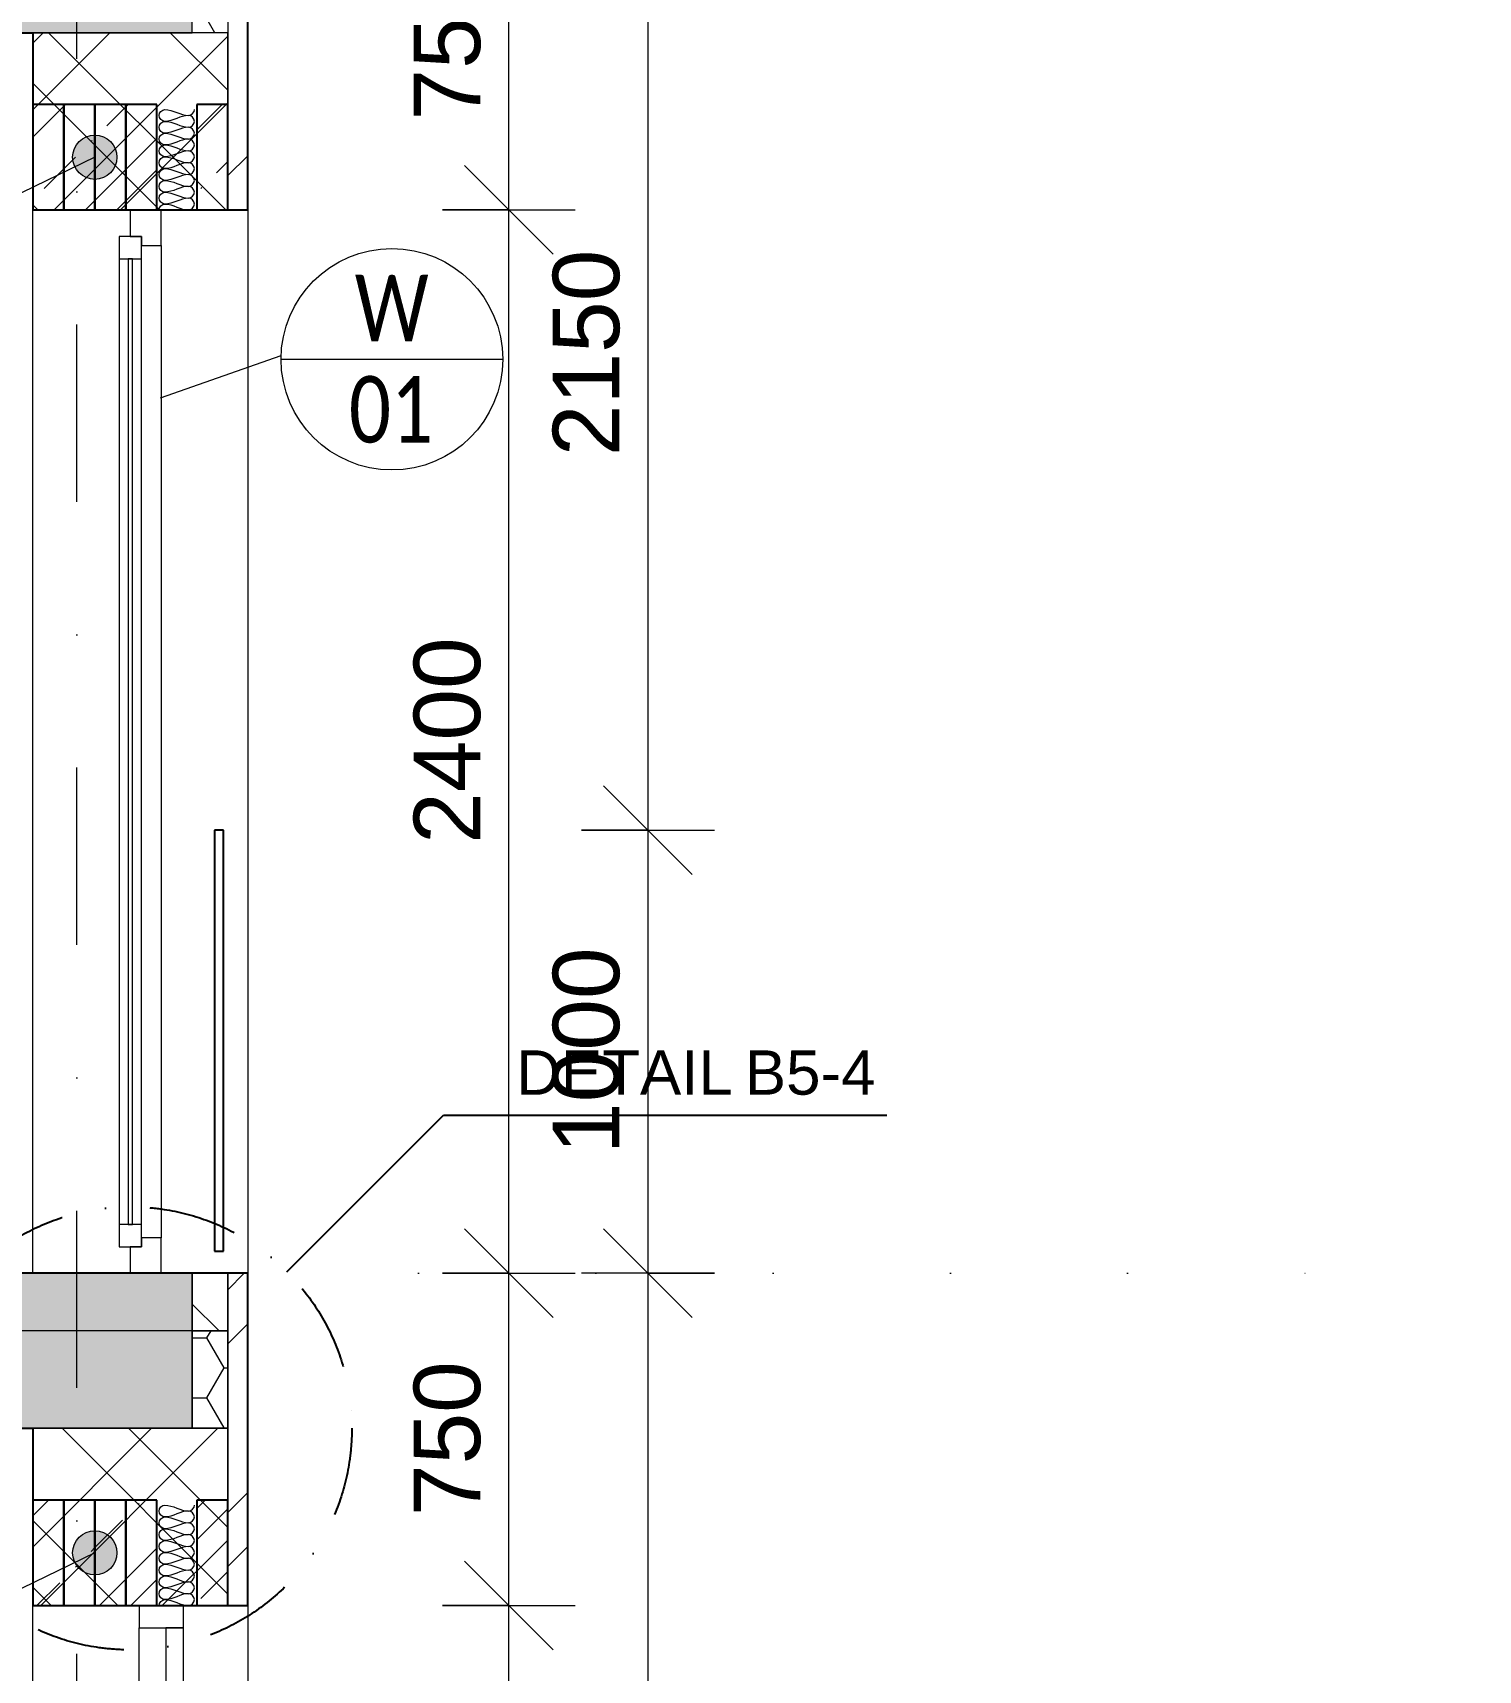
# Model space of a CAD drawing. Header units: millimetres. Extents: x 51291 to 245431, y -8645 to 72638.
# Drawn here: x 68730 to 71991, y 3754 to 7450 of the extents above; entities that cross this region are included whole.
import ezdxf

# ---------------------------------------------------------------- set-up
doc = ezdxf.new("R2010")
doc.units = ezdxf.units.MM
for name, pattern in [('HA_DashDot_10mm-S3mm', [1000, 400, -300, 0, -300]), ('HA_DashDot_4mm-S1mm', [400, 200, -100, 0, -100]), ('HA_Dot-S4mm', [400, 0, -400])]:
    doc.linetypes.add(name, pattern=pattern)
for name, color, linetype, lineweight in [('A-____-____-DIMS', 9, 'Continuous', 5), ('A-____-____-DIMS-100', 9, 'Continuous', 5), ('A-DETL-____-OTLN', 9, 'Continuous', 25), ('A-DOOR-____-MCUT', 9, 'Continuous', 9), ('A-DOOR-____-OTLN', 9, 'Continuous', 9), ('A-DOOR-FRAM-MCUT', 9, 'Continuous', 9), ('A-DOOR-FRAM-OTLN', 9, 'Continuous', 9), ('A-FLOR-____-MCUT', 9, 'Continuous', 25), ('A-FLOR-____-OTLN', 9, 'Continuous', 9), ('A-FLOR-____-OVHD', 9, 'HA_DashDot_4mm-S1mm', 25), ('A-FLOR-____-PATT', 9, 'Continuous', 25), ('A-FLOR-HRAL-MCUT', 9, 'Continuous', 25), ('A-FLOR-HRAL-OTLN', 9, 'Continuous', 9), ('A-FLOR-LEVL-OTLN', 9, 'Continuous', 9), ('A-GENM-____-IDEN', 9, 'Continuous', 9), ('A-GENM-____-MCUT', 9, 'Continuous', 25), ('A-GENM-____-OTLN', 9, 'Continuous', 9), ('A-GLAZ-____-IDEN', 9, 'Continuous', 9), ('A-GLAZ-____-MCUT', 9, 'Continuous', 5), ('A-GLAZ-____-OTLN', 9, 'Continuous', 5), ('A-WALL-____-MCUT', 9, 'Continuous', 25), ('A-WALL-____-OTLN', 9, 'Continuous', 9), ('A-WALL-____-PATT', 9, 'Continuous', 25), ('G-____-____-TEXT', 9, 'Continuous', 5), ('S-GRID-____-OTLN', 9, 'Continuous', 5)]:
    doc.layers.add(name, color=color, linetype=linetype, lineweight=lineweight)
doc.styles.add('Arial_1', font='arial.ttf', dxfattribs={"height": 150})
doc.styles.add('Arial_2', font='arial.ttf', dxfattribs={"height": 100})
doc.styles.add('Calibri', font='calibri.ttf', dxfattribs={"width": 0.8, "height": 150})
doc.dimstyles.new('Inner_Dimensions', dxfattribs={"dimscale": 304.8, "dimtxt": 153.03891, "dimasz": 0.656168, "dimexe": 0.492126, "dimexo": 0.0625, "dimgap": 0.065617, "dimtad": 1, "dimdec": 0, "dimzin": 0, "dimdsep": 46, "dimtxsty": 'Arial_1', "dimblk1": 'OBLIQUE', "dimblk2": 'OBLIQUE', "dimsah": 1, "dimcen": 0.09, "dimdle": 0.492126, "dimazin": 0, "dimtfac": 1, "dimtdec": 4, "dimtix": 1, "dimtmove": 0, "dimatfit": 3, "dimfxl": 0.492126, "dimfxlon": 1, "dimtvp": 1, "dimtolj": 1, "dimtzin": 0, "dimlwd": 9, "dimlwe": 9, "dimarcsym": 2})
pattern_1 = [(45, (61896.3, 1865.4), (-212.132, 212.132), []), (45, (62046.3, 1865.4), (-212.132, 212.132), []), (315, (61896.3, 1865.4), (212.132, 212.132), []), (315, (62046.3, 1865.4), (212.132, 212.132), [])]
pattern_2 = [(0, (61896.31, 1865.4), (117.187, 67.658), [78.125, -156.25]), (120, (61896.31, 1865.4), (-117.18705, 67.6579), [78.125, -156.25]), (60, (61896.31, 1865.4), (0.00045, 135.3168), [0, -156.25, 78.125, 0])]
pattern_3 = [(45, (61896.3, 1865.4), (-176.777, 176.777), []), (45, (61967.02, 1865.4), (-176.777, 176.777), []), (45, (62108.44, 1865.4), (-106.066, 247.4874), [100, -50, 3.353, -46.647])]

# ---------------------------------------------------------------- blocks, each defined once
blk = doc.blocks.new('HA_WD_SinglePanel - 1000x2400-1653873-ŘEZ 4-4 OBJEKT D')
at = {"layer": 'A-GLAZ-____-MCUT', "color": 50}
for p, q in [((68949.9, 7050), (68949.9, 6990)), ((69019.9, 7050), (68949.9, 7050)), ((69019.9, 6970), (69019.9, 7050)), ((68974.9, 6990), (68924.9, 6990)), ((68924.9, 6990), (68924.9, 6940)), ((68949.9, 6990), (68974.9, 6990)), ((68974.9, 6940), (68974.9, 6990)), ((68974.9, 6990), (68974.9, 6970)), ((68974.9, 6970), (69019.9, 6970)), ((68924.9, 6940), (68974.9, 6940)), ((68954.9, 6940), (68944.9, 6940)), ((68944.9, 6940), (68944.9, 4760)), ((68954.9, 4760), (68954.9, 6940)), ((68974.9, 4760), (68924.9, 4760)), ((68924.9, 4760), (68924.9, 4710)), ((68944.9, 4760), (68954.9, 4760)), ((68974.9, 4710), (68974.9, 4760)), ((68924.9, 4710), (68974.9, 4710)), ((68949.9, 4710), (68949.9, 4650)), ((68974.9, 4710), (68949.9, 4710)), ((69019.9, 4730), (68974.9, 4730)), ((68974.9, 4730), (68974.9, 4710)), ((69019.9, 4650), (69019.9, 4730)), ((68949.9, 4650), (69019.9, 4650))]:
    blk.add_line(p, q, dxfattribs=at)
at = {"layer": 'A-GLAZ-____-OTLN', "color": 50}
for p, q in [((69019.9, 6970), (69019.9, 4730)), ((68924.9, 6940), (68924.9, 4760)), ((68974.9, 4760), (68974.9, 6940))]:
    blk.add_line(p, q, dxfattribs=at)
blk = doc.blocks.new('Railing - Railing-1601524-ŘEZ 4-4 OBJEKT D')
at = {"layer": 'A-FLOR-HRAL-MCUT', "color": 10}
for p, q in [((69159.9, 5650), (69139.9, 5650)), ((69139.9, 5650), (69139.9, 4700)), ((69159.9, 4700), (69159.9, 5650)), ((69139.9, 4700), (69159.9, 4700))]:
    blk.add_line(p, q, dxfattribs=at)
blk = doc.blocks.new('HA_DR_Single_Swing_Solid_ButtFrame - In_FAS_900x2350_Unik-1894043-ŘEZ 4-4 OBJEKT D')
at = {"layer": 'A-DOOR-____-MCUT', "color": 250}
for p, q in [((69069.9, 3850), (69029.9, 3850)), ((69029.9, 3850), (69029.9, 1500)), ((69069.9, 1500), (69069.9, 3850)), ((69029.9, 1500), (69049.9, 1500))]:
    blk.add_line(p, q, dxfattribs=at)
at = {"layer": 'A-DOOR-____-OTLN', "color": 250}
for p, q in [((69021.9, 2240), (69021.9, 2470)), ((69021.9, 2470), (69029.9, 2470)), ((69069.9, 2470), (69077.9, 2470)), ((69077.9, 2470), (69077.9, 2240)), ((69021.9, 2407.5), (68979.9, 2407.5)), ((69119.9, 2407.5), (69077.9, 2407.5)), ((68979.9, 2392.5), (69021.9, 2392.5)), ((69077.9, 2392.5), (69119.9, 2392.5)), ((69021.9, 2240), (69029.9, 2240)), ((69069.9, 2240), (69077.9, 2240))]:
    blk.add_line(p, q, dxfattribs=at)
for centre, start, end in [((68979.9, 2400), 0, 180), ((69119.9, 2400), 0, 180), ((68979.9, 2400), 180, 0), ((69119.9, 2400), 180, 0)]:
    blk.add_arc(centre, 7.5, start, end, dxfattribs=at)
for points, knots in [([(68973.4, 2403.7), (68973.5, 2404), (68973.8, 2404.4), (68974.2, 2404.9), (68974.7, 2405.4), (68975.3, 2406), (68975.8, 2406.3), (68976.1, 2406.5)], [0.1666667, 0.1666667, 0.1666667, 0.1666667, 0.2083333, 0.2291667, 0.25, 0.2916667, 0.3333333, 0.3333333, 0.3333333, 0.3333333]), ([(68985.2, 2405.3), (68985.3, 2405.2), (68985.5, 2404.9), (68985.9, 2404.4), (68986.4, 2403.8), (68986.8, 2402.9), (68987.2, 2401.6), (68987.4, 2400.7), (68987.4, 2400)], [0.75, 0.75, 0.75, 0.75, 0.7708333, 0.7916667, 0.8333333, 0.875, 0.9166667, 1, 1, 1, 1]), ([(69112.4, 2400), (69112.4, 2400.7), (69112.5, 2401.6), (69112.9, 2402.9), (69113.3, 2403.8), (69113.8, 2404.4), (69114.2, 2404.9), (69114.4, 2405.2), (69114.6, 2405.3)], [0, 0, 0, 0, 0.0833333, 0.125, 0.1666667, 0.2083333, 0.2291667, 0.25, 0.25, 0.25, 0.25]), ([(69123.6, 2406.5), (69123.8, 2406.4), (69124, 2406.2), (69124.6, 2405.9), (69125.1, 2405.4), (69125.5, 2404.9), (69125.9, 2404.4), (69126.2, 2404), (69126.4, 2403.7)], [0.6666667, 0.6666667, 0.6666667, 0.6666667, 0.6875, 0.7083333, 0.75, 0.7708333, 0.7916667, 0.8333333, 0.8333333, 0.8333333, 0.8333333]), ([(68974.6, 2394.7), (68974.4, 2394.8), (68974.2, 2395.1), (68973.8, 2395.6), (68973.3, 2396.2), (68972.9, 2397.1), (68972.5, 2398.4), (68972.4, 2399.3), (68972.4, 2400)], [0.75, 0.75, 0.75, 0.75, 0.7708333, 0.7916667, 0.8333333, 0.875, 0.9166667, 1, 1, 1, 1]), ([(68987.4, 2400), (68987.4, 2399.3), (68987.2, 2398.4), (68986.8, 2397.1), (68986.4, 2396.2), (68985.9, 2395.6), (68985.5, 2395.1), (68985.1, 2394.6), (68984.4, 2394), (68983.8, 2393.6), (68983.2, 2393.3), (68982.7, 2393.1), (68982.3, 2392.9), (68981.8, 2392.8), (68981.3, 2392.6), (68980.8, 2392.6), (68980.4, 2392.5), (68979.9, 2392.5), (68979.4, 2392.5), (68978.9, 2392.6), (68978.4, 2392.6), (68977.9, 2392.8), (68977.5, 2392.9), (68977, 2393.1), (68976.5, 2393.3), (68976.3, 2393.4), (68976.1, 2393.5)], [0, 0, 0, 0, 0.0833333, 0.125, 0.1666667, 0.2083333, 0.2291667, 0.25, 0.2916667, 0.3333333, 0.3541667, 0.375, 0.3958333, 0.4166667, 0.4375, 0.4583333, 0.4791667, 0.5, 0.5208333, 0.5416667, 0.5625, 0.5833333, 0.6041667, 0.625, 0.6458333, 0.6666667, 0.6666667, 0.6666667, 0.6666667]), ([(69123.6, 2393.5), (69123.5, 2393.4), (69123.2, 2393.3), (69122.7, 2393.1), (69122.3, 2392.9), (69121.8, 2392.8), (69121.3, 2392.6), (69120.8, 2392.6), (69120.4, 2392.5), (69119.9, 2392.5), (69119.4, 2392.5), (69118.9, 2392.6), (69118.4, 2392.6), (69117.9, 2392.8), (69117.5, 2392.9), (69117, 2393.1), (69116.5, 2393.3), (69116.1, 2393.5), (69115.7, 2393.8), (69115.2, 2394.1), (69114.7, 2394.6), (69114.2, 2395.1), (69113.8, 2395.6), (69113.3, 2396.2), (69112.9, 2397.1), (69112.5, 2398.4), (69112.4, 2399.3), (69112.4, 2400)], [0.3333333, 0.3333333, 0.3333333, 0.3333333, 0.3541667, 0.375, 0.3958333, 0.4166667, 0.4375, 0.4583333, 0.4791667, 0.5, 0.5208333, 0.5416667, 0.5625, 0.5833333, 0.6041667, 0.625, 0.6458333, 0.6666667, 0.6875, 0.7083333, 0.75, 0.7708333, 0.7916667, 0.8333333, 0.875, 0.9166667, 1, 1, 1, 1]), ([(69127.4, 2400), (69127.4, 2399.3), (69127.2, 2398.4), (69126.8, 2397.1), (69126.4, 2396.2), (69125.9, 2395.6), (69125.5, 2395.1), (69125.3, 2394.8), (69125.2, 2394.7)], [0, 0, 0, 0, 0.0833333, 0.125, 0.1666667, 0.2083333, 0.2291667, 0.25, 0.25, 0.25, 0.25])]:
    blk.add_open_spline(points, degree=3, knots=knots, dxfattribs=at)
for points in [[(68977.9, 2407.2), (68978.1, 2407.3), (68978.4, 2407.4), (68978.9, 2407.4), (68979.4, 2407.5), (68979.9, 2407.5), (68980.4, 2407.5), (68980.8, 2407.4), (68981.3, 2407.4), (68981.8, 2407.2), (68982.3, 2407.1), (68982.7, 2406.9), (68983.2, 2406.7), (68983.5, 2406.6), (68983.6, 2406.5)], [(69116.1, 2406.5), (69116.3, 2406.6), (69116.5, 2406.7), (69117, 2406.9), (69117.5, 2407.1), (69117.9, 2407.2), (69118.4, 2407.4), (69118.9, 2407.4), (69119.4, 2407.5), (69119.9, 2407.5), (69120.4, 2407.5), (69120.8, 2407.4), (69121.3, 2407.4), (69121.6, 2407.3), (69121.8, 2407.2)]]:
    blk.add_open_spline(points, degree=3, dxfattribs=at)
at = {"layer": 'A-DOOR-FRAM-MCUT', "color": 250}
for p, q in [((69069.9, 3900), (68969.9, 3900)), ((68969.9, 3900), (68969.9, 3850)), ((69069.9, 3850), (69069.9, 3900)), ((68969.9, 3850), (69069.9, 3850))]:
    blk.add_line(p, q, dxfattribs=at)
at = {"layer": 'A-DOOR-FRAM-OTLN', "color": 250}
blk.add_line((68969.9, 1500), (68969.9, 3850), dxfattribs=at)
blk = doc.blocks.new('TB_Porotherm KP7_1250mm - TB_Porotherm KP7_1250mm-1834965-ŘEZ 4-4 OBJEKT D')
at = {"layer": 'A-GENM-____-OTLN', "lineweight": 5}
h = blk.add_hatch(dxfattribs=at)
h.set_pattern_fill('FP_9', color=256, style=0, pattern_type=2)
h.set_pattern_definition(pattern_3)
h.paths.add_polyline_path([(69099.9, 3900), (69169.9, 3900), (69169.9, 4138), (69099.9, 4138)])
at = {"layer": 'A-GENM-____-MCUT', "color": 10}
for p, q in [((69169.9, 4138), (69099.9, 4138)), ((69099.9, 4138), (69099.9, 3900)), ((69169.9, 3900), (69169.9, 4138)), ((69099.9, 3900), (69169.9, 3900))]:
    blk.add_line(p, q, dxfattribs=at)
blk = doc.blocks.new('TB_Porotherm KP7_1250mm - TB_Porotherm KP7_1250mm-V6-ŘEZ 4-4 OBJEKT D')
at = {"layer": 'A-GENM-____-OTLN', "lineweight": 5}
h = blk.add_hatch(dxfattribs=at)
h.set_pattern_fill('FP_9', color=256, style=0, pattern_type=2)
h.set_pattern_definition(pattern_3)
h.paths.add_polyline_path([(68939.9, 3900), (69009.9, 3900), (69009.9, 4138), (68939.9, 4138)])
at = {"layer": 'A-GENM-____-MCUT', "color": 10}
for p, q in [((69009.9, 4138), (68939.9, 4138)), ((68939.9, 4138), (68939.9, 3900)), ((69009.9, 3900), (69009.9, 4138)), ((68939.9, 3900), (69009.9, 3900))]:
    blk.add_line(p, q, dxfattribs=at)
blk = doc.blocks.new('TB_Porotherm KP7_1250mm - TB_Porotherm KP7_1250mm-V7-ŘEZ 4-4 OBJEKT D')
at = {"layer": 'A-GENM-____-OTLN', "lineweight": 5}
h = blk.add_hatch(dxfattribs=at)
h.set_pattern_fill('FP_9', color=256, style=0, pattern_type=2)
h.set_pattern_definition(pattern_3)
h.paths.add_polyline_path([(68869.9, 3900), (68939.9, 3900), (68939.9, 4138), (68869.9, 4138)])
at = {"layer": 'A-GENM-____-MCUT', "color": 10}
for p, q in [((68939.9, 4138), (68869.9, 4138)), ((68869.9, 4138), (68869.9, 3900)), ((68939.9, 3900), (68939.9, 4138)), ((68869.9, 3900), (68939.9, 3900))]:
    blk.add_line(p, q, dxfattribs=at)
blk = doc.blocks.new('TB_Porotherm KP7_1250mm - TB_Porotherm KP7_1250mm-V8-ŘEZ 4-4 OBJEKT D')
at = {"layer": 'A-GENM-____-OTLN', "lineweight": 5}
h = blk.add_hatch(dxfattribs=at)
h.set_pattern_fill('FP_9', color=256, style=0, pattern_type=2)
h.set_pattern_definition(pattern_3)
h.paths.add_polyline_path([(68799.9, 3900), (68869.9, 3900), (68869.9, 4138), (68799.9, 4138)])
at = {"layer": 'A-GENM-____-MCUT', "color": 10}
for p, q in [((68869.9, 4138), (68799.9, 4138)), ((68799.9, 4138), (68799.9, 3900)), ((68869.9, 3900), (68869.9, 4138)), ((68799.9, 3900), (68869.9, 3900))]:
    blk.add_line(p, q, dxfattribs=at)
blk = doc.blocks.new('TB_Porotherm KP7_1250mm - TB_Porotherm KP7_1250mm-V9-ŘEZ 4-4 OBJEKT D')
at = {"layer": 'A-GENM-____-OTLN', "lineweight": 5}
h = blk.add_hatch(dxfattribs=at)
h.set_pattern_fill('FP_9', color=256, style=0, pattern_type=2)
h.set_pattern_definition(pattern_3)
h.paths.add_polyline_path([(68729.9, 3900), (68799.9, 3900), (68799.9, 4138), (68729.9, 4138)])
at = {"layer": 'A-GENM-____-MCUT', "color": 10}
for p, q in [((68799.9, 4138), (68729.9, 4138)), ((68729.9, 4138), (68729.9, 3900)), ((68799.9, 3900), (68799.9, 4138)), ((68729.9, 3900), (68799.9, 3900))]:
    blk.add_line(p, q, dxfattribs=at)
blk = doc.blocks.new('TB_Porotherm KP7_1250mm - TB_Porotherm KP7_1250mm-V15-ŘEZ 4-4 OBJEKT D')
at = {"layer": 'A-GENM-____-OTLN', "lineweight": 5}
h = blk.add_hatch(dxfattribs=at)
h.set_pattern_fill('FP_9', color=256, style=0, pattern_type=2)
h.set_pattern_definition(pattern_3)
h.paths.add_polyline_path([(68729.9, 7050), (68799.9, 7050), (68799.9, 7288), (68729.9, 7288)])
at = {"layer": 'A-GENM-____-MCUT', "color": 10}
for p, q in [((68799.9, 7288), (68729.9, 7288)), ((68729.9, 7288), (68729.9, 7050)), ((68799.9, 7050), (68799.9, 7288)), ((68729.9, 7050), (68799.9, 7050))]:
    blk.add_line(p, q, dxfattribs=at)
blk = doc.blocks.new('TB_Porotherm KP7_1250mm - TB_Porotherm KP7_1250mm-V16-ŘEZ 4-4 OBJEKT D')
at = {"layer": 'A-GENM-____-OTLN', "lineweight": 5}
h = blk.add_hatch(dxfattribs=at)
h.set_pattern_fill('FP_9', color=256, style=0, pattern_type=2)
h.set_pattern_definition(pattern_3)
h.paths.add_polyline_path([(68799.9, 7050), (68869.9, 7050), (68869.9, 7288), (68799.9, 7288)])
at = {"layer": 'A-GENM-____-MCUT', "color": 10}
for p, q in [((68869.9, 7288), (68799.9, 7288)), ((68799.9, 7288), (68799.9, 7050)), ((68869.9, 7050), (68869.9, 7288)), ((68799.9, 7050), (68869.9, 7050))]:
    blk.add_line(p, q, dxfattribs=at)
blk = doc.blocks.new('TB_Porotherm KP7_1250mm - TB_Porotherm KP7_1250mm-V17-ŘEZ 4-4 OBJEKT D')
at = {"layer": 'A-GENM-____-OTLN', "lineweight": 5}
h = blk.add_hatch(dxfattribs=at)
h.set_pattern_fill('FP_9', color=256, style=0, pattern_type=2)
h.set_pattern_definition(pattern_3)
h.paths.add_polyline_path([(68869.9, 7050), (68939.9, 7050), (68939.9, 7288), (68869.9, 7288)])
at = {"layer": 'A-GENM-____-MCUT', "color": 10}
for p, q in [((68939.9, 7288), (68869.9, 7288)), ((68869.9, 7288), (68869.9, 7050)), ((68939.9, 7050), (68939.9, 7288)), ((68869.9, 7050), (68939.9, 7050))]:
    blk.add_line(p, q, dxfattribs=at)
blk = doc.blocks.new('TB_Porotherm KP7_1250mm - TB_Porotherm KP7_1250mm-V18-ŘEZ 4-4 OBJEKT D')
at = {"layer": 'A-GENM-____-OTLN', "lineweight": 5}
h = blk.add_hatch(dxfattribs=at)
h.set_pattern_fill('FP_9', color=256, style=0, pattern_type=2)
h.set_pattern_definition(pattern_3)
h.paths.add_polyline_path([(68976.2, 7050), (69009.9, 7050), (69009.9, 7288), (68939.9, 7288), (68939.9, 7050)])
at = {"layer": 'A-GENM-____-MCUT', "color": 10}
for p, q in [((69009.9, 7288), (68939.9, 7288)), ((68939.9, 7288), (68939.9, 7050)), ((69009.9, 7050), (69009.9, 7288)), ((68939.9, 7050), (69009.9, 7050))]:
    blk.add_line(p, q, dxfattribs=at)
blk = doc.blocks.new('TB_Porotherm KP7_1250mm - TB_Porotherm KP7_1250mm-V19-ŘEZ 4-4 OBJEKT D')
at = {"layer": 'A-GENM-____-OTLN', "lineweight": 5}
h = blk.add_hatch(dxfattribs=at)
h.set_pattern_fill('FP_9', color=256, style=0, pattern_type=2)
h.set_pattern_definition(pattern_3)
h.paths.add_polyline_path([(69099.9, 7050), (69169.9, 7050), (69169.9, 7288), (69099.9, 7288)])
at = {"layer": 'A-GENM-____-MCUT', "color": 10}
for p, q in [((69169.9, 7288), (69099.9, 7288)), ((69099.9, 7288), (69099.9, 7050)), ((69169.9, 7050), (69169.9, 7288)), ((69099.9, 7050), (69169.9, 7050))]:
    blk.add_line(p, q, dxfattribs=at)
blk = doc.blocks.new('185-01_OBJEKT D_Central_rvt-1-ŘEZ 4-4 OBJEKT D')
at = {"layer": 'A-FLOR-____-PATT', "lineweight": 9}
for points in [[(68976.2, 7450), (69089.9, 7450), (69089.9, 7670), (63904.9, 7670), (63904.9, 7450), (68729.9, 7450)], [(69089.9, 4300), (69089.9, 4520), (56919.9, 4520), (56919.9, 4300), (68976.2, 4300)]]:
    blk.add_hatch(color=254, dxfattribs=at).paths.add_polyline_path(points)
at = {"layer": 'A-FLOR-____-PATT', "lineweight": 5}
h = blk.add_hatch(dxfattribs=at)
h.set_pattern_fill('FP_5', color=50, style=0, pattern_type=2)
h.set_pattern_definition(pattern_2)
h.paths.add_polyline_path([(69089.9, 7450), (69169.9, 7450), (69169.9, 7670), (69089.9, 7670)])
h = blk.add_hatch(color=7, dxfattribs=at)
h.paths.add_polyline_path([(68976.2, 4520), (69089.9, 4520), (69089.9, 4650), (64154.9, 4650), (64154.9, 4520), (68429.2, 4520)])
h.paths.add_polyline_path([(57490.1, 4520), (63904.9, 4520), (63904.9, 4650), (57222.4, 4650), (57222.4, 4520)])
h = blk.add_hatch(dxfattribs=at)
h.set_pattern_fill('FP_5', color=50, style=0, pattern_type=2)
h.set_pattern_definition(pattern_2)
h.paths.add_polyline_path([(69169.9, 4300), (69169.9, 4520), (69089.9, 4520), (69089.9, 4300)])
at = {"layer": 'A-WALL-____-PATT', "lineweight": 5}
h = blk.add_hatch(dxfattribs=at)
h.set_pattern_fill('FP_6', color=50, style=0, pattern_type=2)
h.set_pattern_definition([(45, (61896.3, 1865.4), (-251.447, 251.447), []), (45, (61896.3, 2246.4), (-251.447, 251.447), [])])
h.paths.add_polyline_path([(69214.9, 3900), (69214.9, 4650), (69169.9, 4650), (69169.9, 3900)])
h.paths.add_polyline_path([(69214.9, 7050), (69214.9, 7800), (69169.9, 7800), (69169.9, 7050)])
h.paths.add_polyline_path([(69169.9, 10200), (69214.9, 10200), (69214.9, 12940), (69169.9, 12940), (69169.9, 10451.1)])
h = blk.add_hatch(dxfattribs=at)
h.set_pattern_fill('FP_4', color=50, style=0, pattern_type=2)
h.set_pattern_definition(pattern_1)
h.paths.add_polyline_path([(69089.9, 4520), (69169.9, 4520), (69169.9, 4650), (69089.9, 4650)])
h.paths.add_polyline_path([(68729.9, 7050), (69169.9, 7050), (69169.9, 7450), (68729.9, 7450), (68729.9, 7325.6)])
h = blk.add_hatch(dxfattribs=at)
h.set_pattern_fill('FP_4', color=50, style=0, pattern_type=2)
h.set_pattern_definition(pattern_1)
h.paths.add_polyline_path([(69169.1, 1440), (69169.1, 1500), (69165.3, 1500), (69165.3, 1440.1)])
h.paths.add_polyline_path([(69169.9, 3900), (69169.9, 4300), (68729.9, 4300), (68729.9, 3900)])
at = {"layer": 'A-FLOR-____-MCUT', "color": 10}
for p, q in [((64154.9, 7450), (68729.9, 7450)), ((69089.9, 4650), (64154.9, 4650)), ((64154.9, 4300), (68729.9, 4300))]:
    blk.add_line(p, q, dxfattribs=at)
at = {"layer": 'A-FLOR-____-MCUT', "color": 250, "lineweight": 9}
for p, q in [((68729.9, 7450), (69089.9, 7450)), ((69089.9, 4520), (69089.9, 4650)), ((69089.9, 4520), (64154.9, 4520)), ((68729.9, 4300), (69089.9, 4300))]:
    blk.add_line(p, q, dxfattribs=at)
at = {"layer": 'A-FLOR-____-OTLN', "color": 250}
for p, q in [((69089.9, 7450), (69089.9, 7670)), ((69089.9, 4300), (69089.9, 4520)), ((69169.9, 4520), (69089.9, 4520)), ((69089.9, 4520), (69089.9, 4300)), ((69169.9, 4300), (69169.9, 4520)), ((69089.9, 4300), (69169.9, 4300))]:
    blk.add_line(p, q, dxfattribs=at)
at = {"layer": 'A-WALL-____-MCUT', "color": 10}
for p, q in [((69214.9, 7050), (69214.9, 7800)), ((68729.9, 7450), (68729.9, 7050)), ((68729.9, 7050), (69169.9, 7050)), ((69169.9, 7050), (69214.9, 7050)), ((69169.9, 4650), (69089.9, 4650)), ((69214.9, 4650), (69169.9, 4650)), ((69214.9, 3900), (69214.9, 4650)), ((68729.9, 4300), (68729.9, 3900)), ((68729.9, 3900), (69169.9, 3900)), ((69169.9, 3900), (69214.9, 3900))]:
    blk.add_line(p, q, dxfattribs=at)
at = {"layer": 'A-WALL-____-MCUT', "color": 250, "lineweight": 9}
for p, q in [((69089.9, 7450), (68729.9, 7450)), ((69169.9, 7450), (69169.9, 7050)), ((69169.9, 7050), (69169.9, 7450)), ((69089.9, 4650), (69089.9, 4520)), ((69169.9, 4650), (69169.9, 4520)), ((69169.9, 4520), (69169.9, 4650)), ((69089.9, 4300), (68729.9, 4300)), ((69169.9, 3900), (69169.9, 4300)), ((69169.9, 4300), (69169.9, 3900))]:
    blk.add_line(p, q, dxfattribs=at)
at = {"layer": 'A-WALL-____-OTLN', "color": 250}
for p, q in [((69169.9, 7670), (69169.9, 7450)), ((69169.9, 7450), (69089.9, 7450)), ((68729.9, 4650), (68729.9, 7050)), ((69214.9, 7050), (69214.9, 4650)), ((69214.9, 7050), (69214.9, 7050)), ((69214.9, 5550), (69214.9, 5550)), ((69089.9, 4520), (69169.9, 4520)), ((69169.9, 4520), (69169.9, 4300)), ((69169.9, 4300), (69089.9, 4300)), ((68729.9, 1500), (68729.9, 3900)), ((69214.9, 3900), (69214.9, 1500)), ((69214.9, 3900), (69214.9, 3900))]:
    blk.add_line(p, q, dxfattribs=at)
at = {"layer": 'A-DOOR-____-OTLN', "color": 250, "lineweight": 9}
blk.add_blockref('HA_DR_Single_Swing_Solid_ButtFrame - In_FAS_900x2350_Unik-1894043-ŘEZ 4-4 OBJEKT D', (0, 0), dxfattribs=at)
at = {"layer": 'A-FLOR-HRAL-OTLN', "color": 250, "lineweight": 9}
blk.add_blockref('Railing - Railing-1601524-ŘEZ 4-4 OBJEKT D', (0, 0), dxfattribs=at)
at = {"layer": 'A-GENM-____-OTLN', "color": 250, "lineweight": 9}
for name in ['TB_Porotherm KP7_1250mm - TB_Porotherm KP7_1250mm-V15-ŘEZ 4-4 OBJEKT D', 'TB_Porotherm KP7_1250mm - TB_Porotherm KP7_1250mm-V16-ŘEZ 4-4 OBJEKT D', 'TB_Porotherm KP7_1250mm - TB_Porotherm KP7_1250mm-V17-ŘEZ 4-4 OBJEKT D', 'TB_Porotherm KP7_1250mm - TB_Porotherm KP7_1250mm-V18-ŘEZ 4-4 OBJEKT D', 'TB_Porotherm KP7_1250mm - TB_Porotherm KP7_1250mm-V19-ŘEZ 4-4 OBJEKT D', 'TB_Porotherm KP7_1250mm - TB_Porotherm KP7_1250mm-V9-ŘEZ 4-4 OBJEKT D', 'TB_Porotherm KP7_1250mm - TB_Porotherm KP7_1250mm-V8-ŘEZ 4-4 OBJEKT D', 'TB_Porotherm KP7_1250mm - TB_Porotherm KP7_1250mm-V7-ŘEZ 4-4 OBJEKT D', 'TB_Porotherm KP7_1250mm - TB_Porotherm KP7_1250mm-V6-ŘEZ 4-4 OBJEKT D', 'TB_Porotherm KP7_1250mm - TB_Porotherm KP7_1250mm-1834965-ŘEZ 4-4 OBJEKT D']:
    blk.add_blockref(name, (0, 0), dxfattribs=at)
at = {"layer": 'A-GLAZ-____-OTLN', "color": 250, "lineweight": 9}
blk.add_blockref('HA_WD_SinglePanel - 1000x2400-1653873-ŘEZ 4-4 OBJEKT D', (0, 0), dxfattribs=at)
blk = doc.blocks.new('DIMBLOCK23-ŘEZ 4-4 OBJEKT D')
at = {"layer": 'A-____-____-DIMS-100', "lineweight": 9}
for p, q in [((69804.1, 3900), (69704.1, 4000)), ((69654.1, 3900), (69954.1, 3900)), ((69804.1, 3900), (69654.1, 3900)), ((69804.1, 1350), (69804.1, 3900)), ((69804.1, 3900), (69904.1, 3800)), ((69804.1, 1500), (69704.1, 1600)), ((69654.1, 1500), (69954.1, 1500)), ((69804.1, 1500), (69654.1, 1500)), ((69804.1, 1500), (69904.1, 1400))]:
    blk.add_line(p, q, dxfattribs=at)
at = {"layer": 'A-____-____-DIMS-100', "color": 0, "lineweight": 9, "insert": (69589.4, 2469.3), "char_height": 150, "width": 553.765, "attachment_point": 1, "rotation": 90, "line_spacing_factor": 0.941778, "style": 'Arial_1'}
blk.add_mtext('2400', dxfattribs=at)
blk = doc.blocks.new('_Oblique')
at = {"color": 0, "linetype": 'ByBlock', "lineweight": -2}
blk.add_line((-0.5, -0.5), (0.5, 0.5), dxfattribs=at)
blk = doc.blocks.new('DIMBLOCK24-ŘEZ 4-4 OBJEKT D')
at = {"layer": 'A-____-____-DIMS-100', "lineweight": 9}
for p, q in [((69804.1, 4650), (69704.1, 4750)), ((69654.1, 4650), (69954.1, 4650)), ((69804.1, 4650), (69654.1, 4650)), ((69804.1, 3900), (69804.1, 4650)), ((69804.1, 4650), (69904.1, 4550)), ((69804.1, 3900), (69704.1, 4000)), ((69654.1, 3900), (69954.1, 3900)), ((69804.1, 3900), (69654.1, 3900)), ((69804.1, 3900), (69904.1, 3800))]:
    blk.add_line(p, q, dxfattribs=at)
at = {"layer": 'A-____-____-DIMS-100', "color": 0, "lineweight": 9, "insert": (69589.4, 4101.9), "char_height": 150, "width": 415.324, "attachment_point": 1, "rotation": 90, "line_spacing_factor": 0.941778, "style": 'Arial_1'}
blk.add_mtext('750', dxfattribs=at)
blk = doc.blocks.new('DIMBLOCK25-ŘEZ 4-4 OBJEKT D')
at = {"layer": 'A-____-____-DIMS-100', "lineweight": 9}
for p, q in [((69804.1, 7050), (69704.1, 7150)), ((69654.1, 7050), (69954.1, 7050)), ((69804.1, 7050), (69654.1, 7050)), ((69804.1, 4650), (69804.1, 7050)), ((69804.1, 7050), (69904.1, 6950)), ((69804.1, 4650), (69704.1, 4750)), ((69654.1, 4650), (69954.1, 4650)), ((69804.1, 4650), (69654.1, 4650)), ((69804.1, 4650), (69904.1, 4550))]:
    blk.add_line(p, q, dxfattribs=at)
at = {"layer": 'A-____-____-DIMS-100', "color": 0, "lineweight": 9, "insert": (69589.4, 5619.3), "char_height": 150, "width": 553.765, "attachment_point": 1, "rotation": 90, "line_spacing_factor": 0.941778, "style": 'Arial_1'}
blk.add_mtext('2400', dxfattribs=at)
blk = doc.blocks.new('DIMBLOCK26-ŘEZ 4-4 OBJEKT D')
at = {"layer": 'A-____-____-DIMS-100', "lineweight": 9}
for p, q in [((69804.1, 7800), (69704.1, 7900)), ((69654.1, 7800), (69954.1, 7800)), ((69804.1, 7800), (69654.1, 7800)), ((69804.1, 7050), (69804.1, 7800)), ((69804.1, 7800), (69904.1, 7700)), ((69804.1, 7050), (69704.1, 7150)), ((69654.1, 7050), (69954.1, 7050)), ((69804.1, 7050), (69654.1, 7050)), ((69804.1, 7050), (69904.1, 6950))]:
    blk.add_line(p, q, dxfattribs=at)
at = {"layer": 'A-____-____-DIMS-100', "color": 0, "lineweight": 9, "insert": (69589.4, 7251.9), "char_height": 150, "width": 415.324, "attachment_point": 1, "rotation": 90, "line_spacing_factor": 0.941778, "style": 'Arial_1'}
blk.add_mtext('750', dxfattribs=at)
blk = doc.blocks.new('DIMBLOCK35-ŘEZ 4-4 OBJEKT D')
at = {"layer": 'A-____-____-DIMS-100', "lineweight": 9}
for p, q in [((70117.9, 7800), (70017.9, 7900)), ((70267.9, 7800), (69967.9, 7800)), ((70117.9, 7800), (70117.9, 5650)), ((70117.9, 7800), (70217.9, 7700)), ((70117.9, 7800), (70267.9, 7800)), ((70117.9, 5650), (70017.9, 5750)), ((69967.9, 5650), (70267.9, 5650)), ((70117.9, 5650), (69967.9, 5650)), ((70117.9, 5650), (70217.9, 5550))]:
    blk.add_line(p, q, dxfattribs=at)
at = {"layer": 'A-____-____-DIMS-100', "color": 0, "lineweight": 9, "insert": (69903.2, 6494.3), "char_height": 150, "width": 553.765, "attachment_point": 1, "rotation": 90, "line_spacing_factor": 0.941778, "style": 'Arial_1'}
blk.add_mtext('2150', dxfattribs=at)
blk = doc.blocks.new('DIMBLOCK36-ŘEZ 4-4 OBJEKT D')
at = {"layer": 'A-____-____-DIMS-100', "lineweight": 9}
for p, q in [((70117.9, 5650), (70017.9, 5750)), ((69967.9, 5650), (70267.9, 5650)), ((70117.9, 5650), (69967.9, 5650)), ((70117.9, 5650), (70117.9, 4650)), ((70117.9, 5650), (70217.9, 5550)), ((70117.9, 4650), (70017.9, 4750)), ((70267.9, 4650), (69967.9, 4650)), ((70117.9, 4650), (70217.9, 4550)), ((70117.9, 4650), (70267.9, 4650))]:
    blk.add_line(p, q, dxfattribs=at)
at = {"layer": 'A-____-____-DIMS-100', "color": 0, "lineweight": 9, "insert": (69903.2, 4919.3), "char_height": 150, "width": 553.765, "attachment_point": 1, "rotation": 90, "line_spacing_factor": 0.941778, "style": 'Arial_1'}
blk.add_mtext('1000', dxfattribs=at)
blk = doc.blocks.new('DIMBLOCK37-ŘEZ 4-4 OBJEKT D')
at = {"layer": 'A-____-____-DIMS-100', "lineweight": 9}
for p, q in [((70117.9, 4650), (70017.9, 4750)), ((70267.9, 4650), (69967.9, 4650)), ((70117.9, 4650), (70117.9, 1350)), ((70117.9, 4650), (70217.9, 4550)), ((70117.9, 4650), (70267.9, 4650)), ((70117.9, 1500), (70017.9, 1600)), ((70267.9, 1500), (69967.9, 1500)), ((70117.9, 1500), (70217.9, 1400)), ((70117.9, 1500), (70267.9, 1500))]:
    blk.add_line(p, q, dxfattribs=at)
at = {"layer": 'A-____-____-DIMS-100', "color": 0, "lineweight": 9, "insert": (69903.2, 2844.3), "char_height": 150, "width": 553.765, "attachment_point": 1, "rotation": 90, "line_spacing_factor": 0.941778, "style": 'Arial_1'}
blk.add_mtext('3150', dxfattribs=at)
blk = doc.blocks.new('HA_TAG_WD - Type Mark-1502833-ŘEZ 4-4 OBJEKT D')
at = {"layer": 'A-GLAZ-____-IDEN'}
blk.add_line((65436.3, 11907.3), (65936.3, 11907.3), dxfattribs=at)
blk.add_circle((65686.3, 11907.3), 250, dxfattribs=at)

msp = doc.modelspace()

# ---------------------------------------------------------------- hatches: boundary and pattern name
at = {"layer": 'A-GENM-____-IDEN'}
h = msp.add_hatch(color=256, dxfattribs=at)
edge = h.paths.add_edge_path()
edge.add_arc((68869.9, 7169), 50, 0, 360)
h = msp.add_hatch(color=256, dxfattribs=at)
edge = h.paths.add_edge_path()
edge.add_arc((68869.9, 4019), 50, 0, 360)

# ---------------------------------------------------------------- linework, layer by layer
at = {"layer": 'A-DETL-____-OTLN'}
for p, q in [((69303.4, 4653.6), (69657, 5007.1)), ((69657, 5007.1), (70657, 5007.1))]:
    msp.add_line(p, q, dxfattribs=at)
at = {"layer": 'A-DETL-____-OTLN', "lineweight": 9}
for points in [[(69028.2, 7250), (69021.9, 7250), (69007.8, 7263.3), (69021.9, 7276.7), (69028.2, 7276.7)], [(69028.2, 7223.3), (69021.9, 7223.3), (69007.8, 7236.7), (69021.9, 7250), (69028.2, 7250)], [(69028.2, 7276.7), (69046.5, 7276.7), (69063.2, 7263.3), (69081.5, 7263.3)], [(69081.5, 7263.3), (69063.2, 7263.3), (69046.5, 7250), (69028.2, 7250)], [(69028.2, 7250), (69046.5, 7250), (69063.2, 7236.7), (69081.5, 7236.7)], [(69081.5, 7263.3), (69087.8, 7263.3), (69094.9, 7270.4), (69094.9, 7276.7)], [(69081.5, 7236.7), (69087.8, 7236.7), (69101.9, 7250), (69087.8, 7263.3), (69081.5, 7263.3)], [(69028.2, 7196.7), (69021.9, 7196.7), (69007.8, 7210), (69021.9, 7223.3), (69028.2, 7223.3)], [(69081.5, 7236.7), (69063.2, 7236.7), (69046.5, 7223.3), (69028.2, 7223.3)], [(69028.2, 7223.3), (69046.5, 7223.3), (69063.2, 7210), (69081.5, 7210)], [(69081.5, 7210), (69063.2, 7210), (69046.5, 7196.7), (69028.2, 7196.7)], [(69081.5, 7210), (69087.8, 7210), (69101.9, 7223.3), (69087.8, 7236.7), (69081.5, 7236.7)], [(69081.5, 7183.3), (69087.8, 7183.3), (69101.9, 7196.7), (69087.8, 7210), (69081.5, 7210)], [(69028.2, 7170), (69021.9, 7170), (69007.8, 7183.3), (69021.9, 7196.7), (69028.2, 7196.7)], [(69028.2, 7196.7), (69046.5, 7196.7), (69063.2, 7183.3), (69081.5, 7183.3)], [(69081.5, 7183.3), (69063.2, 7183.3), (69046.5, 7170), (69028.2, 7170)], [(69081.5, 7156.7), (69087.8, 7156.7), (69101.9, 7170), (69087.8, 7183.3), (69081.5, 7183.3)], [(69028.2, 7143.3), (69021.9, 7143.3), (69007.8, 7156.7), (69021.9, 7170), (69028.2, 7170)], [(69028.2, 7116.7), (69021.9, 7116.7), (69007.8, 7130), (69021.9, 7143.3), (69028.2, 7143.3)], [(69028.2, 7170), (69046.5, 7170), (69063.2, 7156.7), (69081.5, 7156.7)], [(69081.5, 7156.7), (69063.2, 7156.7), (69046.5, 7143.3), (69028.2, 7143.3)], [(69028.2, 7143.3), (69046.5, 7143.3), (69063.2, 7130), (69081.5, 7130)], [(69081.5, 7130), (69087.8, 7130), (69101.9, 7143.3), (69087.8, 7156.7), (69081.5, 7156.7)], [(69028.2, 7090), (69021.9, 7090), (69007.8, 7103.3), (69021.9, 7116.7), (69028.2, 7116.7)], [(69081.5, 7130), (69063.2, 7130), (69046.5, 7116.7), (69028.2, 7116.7)], [(69028.2, 7116.7), (69046.5, 7116.7), (69063.2, 7103.3), (69081.5, 7103.3)], [(69081.5, 7103.3), (69063.2, 7103.3), (69046.5, 7090), (69028.2, 7090)], [(69081.5, 7103.3), (69087.8, 7103.3), (69101.9, 7116.7), (69087.8, 7130), (69081.5, 7130)], [(69081.5, 7076.7), (69087.8, 7076.7), (69101.9, 7090), (69087.8, 7103.3), (69081.5, 7103.3)], [(69028.2, 7063.3), (69021.9, 7063.3), (69007.8, 7076.7), (69021.9, 7090), (69028.2, 7090)], [(69014.9, 7050), (69014.9, 7056.3), (69021.9, 7063.3), (69028.2, 7063.3)], [(69028.2, 7090), (69046.5, 7090), (69063.2, 7076.7), (69081.5, 7076.7)], [(69081.5, 7076.7), (69063.2, 7076.7), (69046.5, 7063.3), (69028.2, 7063.3)], [(69028.2, 7063.3), (69046.5, 7063.3), (69063.2, 7050), (69081.5, 7050)], [(69081.5, 7050), (69087.8, 7050), (69101.9, 7063.3), (69087.8, 7076.7), (69081.5, 7076.7)], [(69028.2, 4100), (69021.9, 4100), (69007.8, 4113.3), (69021.9, 4126.7), (69028.2, 4126.7)], [(69028.2, 4126.7), (69046.5, 4126.7), (69063.2, 4113.3), (69081.5, 4113.3)], [(69081.5, 4113.3), (69063.2, 4113.3), (69046.5, 4100), (69028.2, 4100)], [(69081.5, 4113.3), (69087.8, 4113.3), (69094.9, 4120.4), (69094.9, 4126.7)], [(69081.5, 4086.7), (69087.8, 4086.7), (69101.9, 4100), (69087.8, 4113.3), (69081.5, 4113.3)], [(69028.2, 4073.3), (69021.9, 4073.3), (69007.8, 4086.7), (69021.9, 4100), (69028.2, 4100)], [(69028.2, 4046.7), (69021.9, 4046.7), (69007.8, 4060), (69021.9, 4073.3), (69028.2, 4073.3)], [(69028.2, 4100), (69046.5, 4100), (69063.2, 4086.7), (69081.5, 4086.7)], [(69081.5, 4086.7), (69063.2, 4086.7), (69046.5, 4073.3), (69028.2, 4073.3)], [(69028.2, 4073.3), (69046.5, 4073.3), (69063.2, 4060), (69081.5, 4060)], [(69081.5, 4060), (69087.8, 4060), (69101.9, 4073.3), (69087.8, 4086.7), (69081.5, 4086.7)], [(69028.2, 4020), (69021.9, 4020), (69007.8, 4033.3), (69021.9, 4046.7), (69028.2, 4046.7)], [(69081.5, 4060), (69063.2, 4060), (69046.5, 4046.7), (69028.2, 4046.7)], [(69028.2, 4046.7), (69046.5, 4046.7), (69063.2, 4033.3), (69081.5, 4033.3)], [(69081.5, 4033.3), (69063.2, 4033.3), (69046.5, 4020), (69028.2, 4020)], [(69081.5, 4033.3), (69087.8, 4033.3), (69101.9, 4046.7), (69087.8, 4060), (69081.5, 4060)], [(69081.5, 4006.7), (69087.8, 4006.7), (69101.9, 4020), (69087.8, 4033.3), (69081.5, 4033.3)], [(69028.2, 3993.3), (69021.9, 3993.3), (69007.8, 4006.7), (69021.9, 4020), (69028.2, 4020)], [(69028.2, 3966.7), (69021.9, 3966.7), (69007.8, 3980), (69021.9, 3993.3), (69028.2, 3993.3)], [(69028.2, 4020), (69046.5, 4020), (69063.2, 4006.7), (69081.5, 4006.7)], [(69081.5, 4006.7), (69063.2, 4006.7), (69046.5, 3993.3), (69028.2, 3993.3)], [(69028.2, 3993.3), (69046.5, 3993.3), (69063.2, 3980), (69081.5, 3980)], [(69081.5, 3980), (69087.8, 3980), (69101.9, 3993.3), (69087.8, 4006.7), (69081.5, 4006.7)], [(69028.2, 3940), (69021.9, 3940), (69007.8, 3953.3), (69021.9, 3966.7), (69028.2, 3966.7)], [(69081.5, 3980), (69063.2, 3980), (69046.5, 3966.7), (69028.2, 3966.7)], [(69028.2, 3966.7), (69046.5, 3966.7), (69063.2, 3953.3), (69081.5, 3953.3)], [(69081.5, 3953.3), (69087.8, 3953.3), (69101.9, 3966.7), (69087.8, 3980), (69081.5, 3980)], [(69028.2, 3913.3), (69021.9, 3913.3), (69007.8, 3926.7), (69021.9, 3940), (69028.2, 3940)], [(69081.5, 3953.3), (69063.2, 3953.3), (69046.5, 3940), (69028.2, 3940)], [(69028.2, 3940), (69046.5, 3940), (69063.2, 3926.7), (69081.5, 3926.7)], [(69081.5, 3926.7), (69063.2, 3926.7), (69046.5, 3913.3), (69028.2, 3913.3)], [(69081.5, 3926.7), (69087.8, 3926.7), (69101.9, 3940), (69087.8, 3953.3), (69081.5, 3953.3)], [(69081.5, 3900), (69087.8, 3900), (69101.9, 3913.3), (69087.8, 3926.7), (69081.5, 3926.7)], [(69014.9, 3900), (69014.9, 3906.3), (69021.9, 3913.3), (69028.2, 3913.3)], [(69028.2, 3913.3), (69046.5, 3913.3), (69063.2, 3900), (69081.5, 3900)]]:
    msp.add_open_spline(points, degree=3, dxfattribs=at)
at = {"layer": 'A-FLOR-____-OVHD'}
msp.add_circle((68949.9, 4300), 500, dxfattribs=at)
at = {"layer": 'A-FLOR-LEVL-OTLN', "linetype": 'HA_Dot-S4mm', "lineweight": 5}
msp.add_line((52395.7, 4650), (71991.4, 4650), dxfattribs=at)
at = {"layer": 'A-GENM-____-IDEN'}
for p, q in [((68869.9, 7169), (68470.8, 6974.9)), ((68869.9, 4019), (68470.8, 3824.9))]:
    msp.add_line(p, q, dxfattribs=at)
for centre in [(68869.9, 7169), (68869.9, 4019)]:
    msp.add_circle(centre, 50, dxfattribs=at)
at = {"layer": 'A-GLAZ-____-IDEN'}
msp.add_line((69017.8, 6625.7), (69290.2, 6721.8), dxfattribs=at)
at = {"layer": 'S-GRID-____-OTLN', "linetype": 'HA_DashDot_10mm-S3mm', "lineweight": 9}
msp.add_line((68829.1, -4609.8), (68829.1, 15365.8), dxfattribs=at)

# ---------------------------------------------------------------- block references
at = {"lineweight": 5}
msp.add_blockref('185-01_OBJEKT D_Central_rvt-1-ŘEZ 4-4 OBJEKT D', (0, 0), dxfattribs=at)
at = {"layer": 'A-GLAZ-____-IDEN'}
msp.add_blockref('HA_TAG_WD - Type Mark-1502833-ŘEZ 4-4 OBJEKT D', (3853.9, -5194.2), dxfattribs=at)

# ---------------------------------------------------------------- texts
at = {"layer": 'A-GLAZ-____-IDEN', "lineweight": 5, "char_height": 150, "attachment_point": 1, "style": 'Calibri'}
for s, insert, width in [('W', (69456.6, 6903.6), 211.645), ('01', (69443.4, 6675), 243.713)]:
    msp.add_mtext(s, dxfattribs=dict(at, insert=insert, width=width))
at = {"layer": 'G-____-____-TEXT', "color": 7, "lineweight": 9, "char_height": 100, "attachment_point": 1, "style": 'Arial_2'}
for s, insert, width in [('DETAIL ', (69820.6, 5153.1), 625.316), ('B5-4', (70336.5, 5153.1), 360.759)]:
    msp.add_mtext(s, dxfattribs=dict(at, insert=insert, width=width))

# ---------------------------------------------------------------- dimensions: what is measured, and where the dimension line sits
at = {"layer": 'A-____-____-DIMS', "lineweight": 9}
for base, p1, p2, override, picture, middle in [((69804.1, 7800), (69654.1, 7050), (69654.1, 7800), {"dimpost": '<>', "dimfxl": 750}, 'DIMBLOCK26-ŘEZ 4-4 OBJEKT D', (69707.5, 7425)), ((70117.9, 5650), (70267.9, 7800), (69967.9, 5650), {"dimpost": '<>', "dimfxl": 2170.829335}, 'DIMBLOCK35-ŘEZ 4-4 OBJEKT D', (70021.3, 6725)), ((69804.1, 7050), (69654.1, 4650), (69654.1, 7050), {"dimpost": '<>', "dimfxl": 2400}, 'DIMBLOCK25-ŘEZ 4-4 OBJEKT D', (69707.5, 5850)), ((70117.9, 4650), (69967.9, 5650), (70267.9, 4650), {"dimpost": '<>', "dimfxl": 1044.030651}, 'DIMBLOCK36-ŘEZ 4-4 OBJEKT D', (70021.3, 5150)), ((69804.1, 4650), (69654.1, 3900), (69654.1, 4650), {"dimpost": '<>', "dimfxl": 750}, 'DIMBLOCK24-ŘEZ 4-4 OBJEKT D', (69707.5, 4275)), ((70117.9, 1500), (70267.9, 4650), (70267.9, 1500), {"dimpost": '<>', "dimfxl": 3150}, 'DIMBLOCK37-ŘEZ 4-4 OBJEKT D', (70021.2, 3075)), ((69804.1, 3900), (69654.1, 1500), (69654.1, 3900), {"dimpost": '<>', "dimfxl": 2400}, 'DIMBLOCK23-ŘEZ 4-4 OBJEKT D', (69707.5, 2700))]:
    dim = msp.add_linear_dim(base=base, p1=p1, p2=p2, angle=90, dimstyle='Inner_Dimensions', override=override, dxfattribs=at)
    dim.commit()
    dim.dimension.update_dxf_attribs({"geometry": picture, "text_midpoint": middle})

doc.saveas('drawing.dxf')
